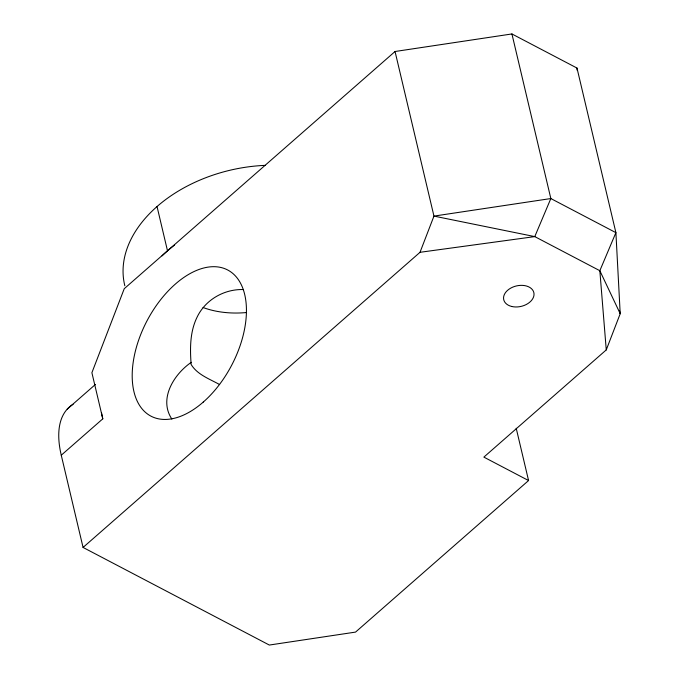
<?xml version="1.0" encoding="UTF-8"?>
<svg xmlns="http://www.w3.org/2000/svg" width="679" height="679" viewBox="0 0 679 679"><rect width="100%" height="100%" fill="white"/><g stroke="black" fill="none" stroke-linecap="round" stroke-linejoin="round"><path stroke-width="1.02" d="M243.481 289.56C224.308 288.914 205.33 299.736 197.054 317.22C189.865 331.929 189.942 348.573 191.147 364.487C197.3 374.698 209.65 378.975 219.614 384.569M83.067 547.444L420.021 252.299L433.957 216.1L395.051 51.502L511.924 33.95L576.989 68.053L615.904 232.651L620.207 313.715L606.262 349.906L483.864 457.12L528.568 480.545L355.541 632.098L269.317 645.05L83.067 547.444L61.263 455.21A128.968 58.352 48.8 0 1 73.12 404.277M395.051 51.502L124.249 288.702L91.894 372.712L102.792 418.833L61.263 455.21M67.238 409.14L95.442 384.433M191.266 362.323C173.917 374.265 158.445 398.879 171.838 419.053M420.021 252.299L534.772 236.606L599.837 270.709L620.207 313.715L619.477 310.626M511.924 33.95L550.839 198.548L534.772 236.606L433.957 216.1L550.839 198.548L615.904 232.651L599.837 270.709L606.262 349.906M516.21 428.279L528.568 480.545M157.036 206.543L167.501 250.814M576.989 68.053L577.108 70.158M124.834 285.757A128.968 87.455 -13.3 0 1 265.2 165.362M162.043 255.881A128.968 87.455 -13.3 0 1 174.579 245.017M246.375 312.552A82.541 55.975 -13.3 0 1 203.046 307.511M102.792 418.833A128.968 58.352 48.8 0 1 101.561 412.9M203.259 402.087A82.541 47.802 -62.3 0 0 230.274 271.532A82.541 47.802 -62.3 0 0 134.374 355.541A82.541 47.802 -62.3 0 0 203.259 402.087M511.643 306.458A15.473 10.499 -13.3 0 0 534.025 293.871A15.473 10.499 -13.3 0 0 510.676 288.151A15.473 10.499 -13.3 0 0 511.643 306.458"/></g></svg>
